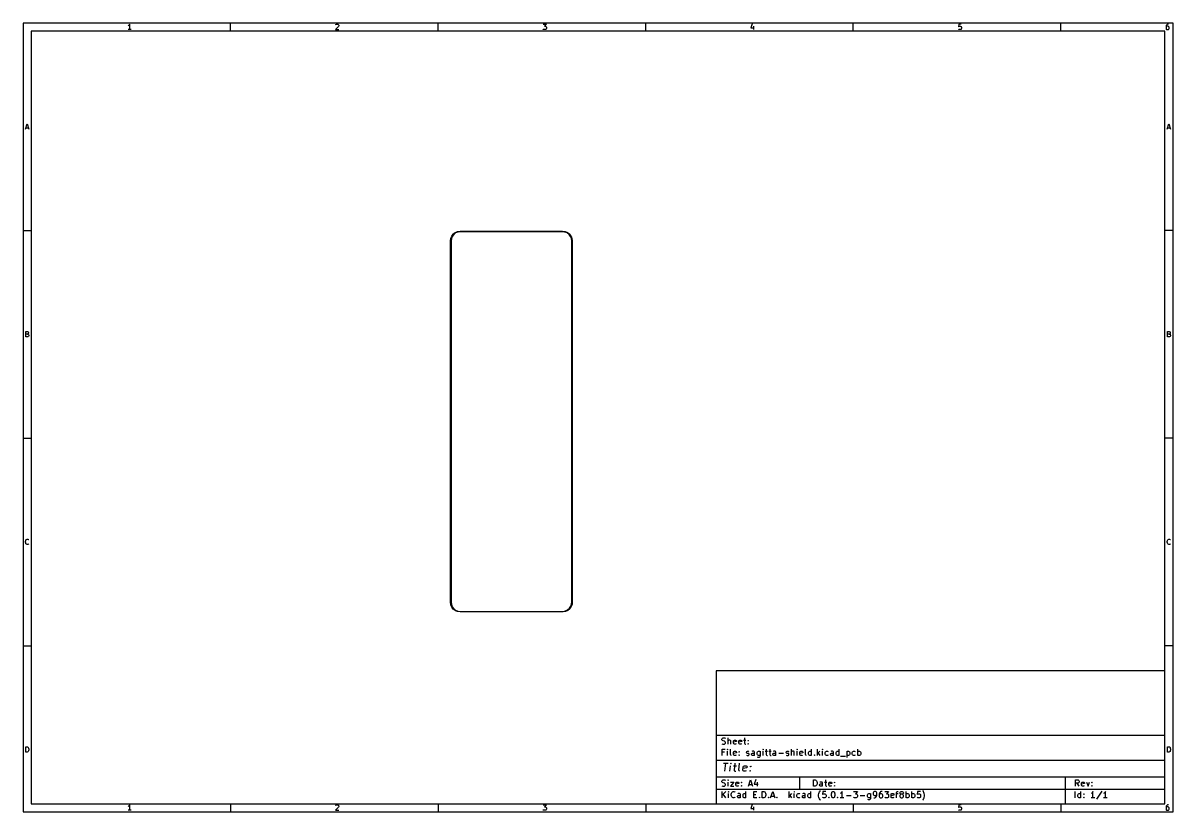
# Model space of a CAD drawing. Extents: x 10 to 287, y -200 to -10.
import ezdxf

# ---------------------------------------------------------------- set-up
doc = ezdxf.new("R2010")
doc.units = 0
doc.header["$MEASUREMENT"] = 0
doc.layers.add('BLACK', color=7, linetype='CONTINUOUS')

msp = doc.modelspace()

# ---------------------------------------------------------------- linework, layer by layer
at = {"layer": 'BLACK', "linetype": 'CONTINUOUS'}
for p, q in [((10, -10), (10, -200.007)), ((287.002, -10), (10, -10)), ((35.4464, -10.5976), (35.3226, -10.6595)), ((35.5702, -10.4738), (35.4464, -10.5976)), ((35.694, -10.2881), (35.5702, -10.4738)), ((35.694, -11.5881), (35.694, -10.2881)), ((60, -12), (60, -10)), ((86.0036, -10.8452), (85.2607, -11.5881)), ((85.3226, -10.4119), (85.3845, -10.35)), ((85.3845, -10.35), (85.5083, -10.2881)), ((85.5083, -10.2881), (85.8179, -10.2881)), ((85.8179, -10.2881), (85.9417, -10.35)), ((85.9417, -10.35), (86.0036, -10.4119)), ((86.0036, -10.4119), (86.0655, -10.5357)), ((86.0655, -10.6595), (86.0036, -10.8452)), ((86.0655, -10.5357), (86.0655, -10.6595)), ((110, -12), (110, -10)), ((135.261, -10.2881), (136.065, -10.2881)), ((136.065, -10.2881), (135.632, -10.7833)), ((135.632, -10.7833), (135.818, -10.7833)), ((135.818, -10.7833), (135.942, -10.8452)), ((135.942, -10.8452), (136.004, -10.9071)), ((136.004, -10.9071), (136.065, -11.031)), ((136.065, -11.031), (136.065, -11.3405)), ((160, -12), (160, -10)), ((185.632, -10.2262), (185.323, -11.1548)), ((185.942, -10.7214), (185.942, -11.5881)), ((210, -12), (210, -10)), ((235.385, -10.2881), (235.323, -10.9071)), ((235.323, -10.9071), (235.385, -10.8452)), ((236.004, -10.2881), (235.385, -10.2881)), ((235.385, -10.8452), (235.508, -10.7833)), ((235.508, -10.7833), (235.818, -10.7833)), ((235.818, -10.7833), (235.942, -10.8452)), ((235.942, -10.8452), (236.004, -10.9071)), ((236.004, -10.9071), (236.065, -11.031)), ((236.065, -11.031), (236.065, -11.3405)), ((260, -12), (260, -10)), ((285.385, -10.5976), (285.323, -10.8452)), ((285.323, -10.8452), (285.323, -11.3405)), ((285.385, -10.9071), (285.323, -11.031)), ((285.508, -10.4119), (285.385, -10.5976)), ((285.446, -10.8452), (285.385, -10.9071)), ((285.57, -10.7833), (285.446, -10.8452)), ((285.57, -10.35), (285.508, -10.4119)), ((285.694, -10.2881), (285.57, -10.35)), ((285.818, -10.7833), (285.57, -10.7833)), ((285.942, -10.2881), (285.694, -10.2881)), ((285.942, -10.8452), (285.818, -10.7833)), ((286.004, -10.9071), (285.942, -10.8452)), ((286.065, -11.031), (286.004, -10.9071)), ((286.065, -11.3405), (286.065, -11.031)), ((287.002, -200.007), (287.002, -10)), ((12, -12), (12, -198.007)), ((285.002, -12), (12, -12)), ((36.0655, -11.5881), (35.3226, -11.5881)), ((85.2607, -11.5881), (86.0655, -11.5881)), ((135.323, -11.5262), (135.261, -11.4643)), ((135.446, -11.5881), (135.323, -11.5262)), ((135.818, -11.5881), (135.446, -11.5881)), ((135.942, -11.5262), (135.818, -11.5881)), ((136.004, -11.4643), (135.942, -11.5262)), ((136.065, -11.3405), (136.004, -11.4643)), ((185.323, -11.1548), (186.127, -11.1548)), ((235.385, -11.5262), (235.323, -11.4643)), ((235.508, -11.5881), (235.385, -11.5262)), ((235.818, -11.5881), (235.508, -11.5881)), ((235.942, -11.5262), (235.818, -11.5881)), ((236.004, -11.4643), (235.942, -11.5262)), ((236.065, -11.3405), (236.004, -11.4643)), ((285.002, -198.007), (285.002, -12)), ((285.323, -11.3405), (285.385, -11.4643)), ((285.385, -11.4643), (285.446, -11.5262)), ((285.446, -11.5262), (285.57, -11.5881)), ((285.57, -11.5881), (285.818, -11.5881)), ((285.818, -11.5881), (285.942, -11.5262)), ((285.942, -11.5262), (286.004, -11.4643)), ((286.004, -11.4643), (286.065, -11.3405)), ((10.5667, -35.5881), (11, -34.2881)), ((10.6905, -35.2167), (11.3095, -35.2167)), ((11, -34.2881), (11.4333, -35.5881)), ((285.569, -35.5881), (286.002, -34.2881)), ((285.693, -35.2167), (286.312, -35.2167)), ((286.002, -34.2881), (286.436, -35.5881)), ((10, -60), (12, -60)), ((113.277, -61.2953), (113.64, -60.8219)), ((113.753, -60.921), (113.402, -61.3788)), ((113.64, -60.8219), (113.654, -60.8081)), ((113.654, -60.8081), (114.127, -60.4448)), ((114.211, -60.5698), (113.753, -60.921)), ((114.127, -60.4448), (114.144, -60.435)), ((114.144, -60.435), (114.696, -60.2066)), ((114.744, -60.349), (114.211, -60.5698)), ((114.696, -60.2066), (114.715, -60.2015)), ((114.715, -60.2015), (115.305, -60.1239)), ((115.321, -60.273), (114.744, -60.349)), ((115.305, -60.1239), (115.309, -60.123)), ((115.309, -60.123), (139.961, -60.123)), ((139.949, -60.273), (115.321, -60.273)), ((140.526, -60.349), (139.949, -60.273)), ((139.961, -60.123), (139.965, -60.1239)), ((139.965, -60.1239), (140.555, -60.2015)), ((141.059, -60.5698), (140.526, -60.349)), ((140.555, -60.2015), (140.555, -60.2015)), ((140.555, -60.2015), (140.574, -60.2066)), ((140.574, -60.2066), (141.126, -60.435)), ((141.517, -60.921), (141.059, -60.5698)), ((141.126, -60.435), (141.143, -60.4448)), ((141.143, -60.4448), (141.143, -60.4448)), ((141.143, -60.4448), (141.616, -60.8081)), ((141.868, -61.3788), (141.517, -60.921)), ((141.616, -60.8081), (141.63, -60.8219)), ((141.63, -60.8219), (141.993, -61.2953)), ((287.002, -60), (285.002, -60)), ((112.955, -62.4774), (112.956, -62.4726)), ((112.955, -149.486), (112.955, -62.4774)), ((112.956, -62.4726), (113.034, -61.8826)), ((113.034, -61.8826), (113.039, -61.8636)), ((113.039, -61.8636), (113.267, -61.3123)), ((113.039, -61.8636), (113.039, -61.8636)), ((113.181, -61.9119), (113.105, -62.4889)), ((113.105, -62.4889), (113.105, -149.474)), ((113.402, -61.3788), (113.181, -61.9119)), ((113.267, -61.3123), (113.277, -61.2953)), ((142.089, -61.9119), (141.868, -61.3788)), ((141.993, -61.2953), (142.003, -61.3123)), ((142.003, -61.3123), (142.231, -61.8636)), ((142.165, -62.4889), (142.089, -61.9119)), ((142.161, -149.349), (142.165, -62.4889)), ((142.231, -61.8636), (142.236, -61.8825)), ((142.236, -61.8825), (142.314, -62.4726)), ((142.315, -62.4774), (142.311, -149.359)), ((142.314, -62.4726), (142.315, -62.4774)), ((10.6595, -85.5881), (10.6595, -84.2881)), ((10.6595, -84.2881), (11.0929, -84.2881)), ((11.0929, -84.9071), (10.6595, -84.9071)), ((11.1548, -85.5881), (10.6595, -85.5881)), ((11.0929, -84.2881), (11.2167, -84.35)), ((11.2167, -84.8452), (11.0929, -84.9071)), ((11.0929, -84.9071), (11.2786, -84.969)), ((11.2786, -85.5262), (11.1548, -85.5881)), ((11.2167, -84.35), (11.2786, -84.4119)), ((11.2786, -84.7833), (11.2167, -84.8452)), ((11.2786, -84.4119), (11.3405, -84.5357)), ((11.3405, -84.6595), (11.2786, -84.7833)), ((11.2786, -84.969), (11.3405, -85.031)), ((11.3405, -85.4643), (11.2786, -85.5262)), ((11.3405, -84.5357), (11.3405, -84.6595)), ((11.3405, -85.031), (11.4024, -85.1548)), ((11.4024, -85.3405), (11.3405, -85.4643)), ((11.4024, -85.1548), (11.4024, -85.3405)), ((285.662, -85.5881), (285.662, -84.2881)), ((285.662, -84.2881), (286.095, -84.2881)), ((286.095, -84.9071), (285.662, -84.9071)), ((286.157, -85.5881), (285.662, -85.5881)), ((286.095, -84.2881), (286.219, -84.35)), ((286.219, -84.8452), (286.095, -84.9071)), ((286.095, -84.9071), (286.281, -84.969)), ((286.281, -85.5262), (286.157, -85.5881)), ((286.219, -84.35), (286.281, -84.4119)), ((286.281, -84.7833), (286.219, -84.8452)), ((286.281, -84.4119), (286.343, -84.5357)), ((286.343, -84.6595), (286.281, -84.7833)), ((286.281, -84.969), (286.343, -85.031)), ((286.343, -85.4643), (286.281, -85.5262)), ((286.343, -84.5357), (286.343, -84.6595)), ((286.343, -85.031), (286.405, -85.1548)), ((286.405, -85.3405), (286.343, -85.4643)), ((286.405, -85.1548), (286.405, -85.3405)), ((10, -110), (12, -110)), ((287.002, -110), (285.002, -110)), ((10.5976, -134.845), (10.6595, -134.598)), ((10.5976, -135.031), (10.5976, -134.845)), ((10.6595, -135.279), (10.5976, -135.031)), ((10.6595, -134.598), (10.7214, -134.474)), ((10.7214, -135.402), (10.6595, -135.279)), ((10.7214, -134.474), (10.8452, -134.35)), ((10.8452, -135.526), (10.7214, -135.402)), ((10.8452, -134.35), (11.031, -134.288)), ((11.031, -135.588), (10.8452, -135.526)), ((11.031, -134.288), (11.1548, -134.288)), ((11.1548, -135.588), (11.031, -135.588)), ((11.1548, -134.288), (11.3405, -134.35)), ((11.3405, -135.526), (11.1548, -135.588)), ((11.3405, -134.35), (11.4024, -134.412)), ((11.4024, -135.464), (11.3405, -135.526)), ((285.6, -134.845), (285.662, -134.598)), ((285.6, -135.031), (285.6, -134.845)), ((285.662, -135.279), (285.6, -135.031)), ((285.662, -134.598), (285.724, -134.474)), ((285.724, -135.402), (285.662, -135.279)), ((285.724, -134.474), (285.847, -134.35)), ((285.847, -135.526), (285.724, -135.402)), ((285.847, -134.35), (286.033, -134.288)), ((286.033, -135.588), (285.847, -135.526)), ((286.033, -134.288), (286.157, -134.288)), ((286.157, -135.588), (286.033, -135.588)), ((286.157, -134.288), (286.343, -134.35)), ((286.343, -135.526), (286.157, -135.588)), ((286.343, -134.35), (286.405, -134.412)), ((286.405, -135.464), (286.343, -135.526)), ((112.956, -149.49), (112.955, -149.486)), ((113.034, -150.08), (112.956, -149.49)), ((113.105, -149.474), (113.181, -150.051)), ((142.117, -149.932), (142.161, -149.349)), ((142.311, -149.362), (142.266, -149.953)), ((142.311, -149.359), (142.311, -149.362)), ((113.039, -150.099), (113.034, -150.08)), ((113.034, -150.08), (113.034, -150.08)), ((113.267, -150.651), (113.039, -150.099)), ((113.181, -150.051), (113.402, -150.584)), ((113.277, -150.668), (113.267, -150.651)), ((113.64, -151.141), (113.277, -150.668)), ((113.402, -150.584), (113.753, -151.042)), ((113.654, -151.155), (113.64, -151.141)), ((114.127, -151.518), (113.654, -151.155)), ((113.753, -151.042), (114.211, -151.393)), ((114.144, -151.528), (114.127, -151.518)), ((114.696, -151.756), (114.144, -151.528)), ((114.211, -151.393), (114.744, -151.614)), ((114.715, -151.761), (114.696, -151.756)), ((115.305, -151.839), (114.715, -151.761)), ((114.744, -151.614), (115.321, -151.69)), ((115.309, -151.84), (115.305, -151.839)), ((139.961, -151.84), (115.309, -151.84)), ((115.321, -151.69), (139.953, -151.69)), ((139.953, -151.69), (140.073, -151.687)), ((139.962, -151.84), (139.961, -151.84)), ((140.083, -151.836), (139.962, -151.84)), ((140.073, -151.687), (140.644, -151.579)), ((140.089, -151.836), (140.083, -151.836)), ((140.095, -151.835), (140.089, -151.836)), ((140.681, -151.725), (140.095, -151.835)), ((140.644, -151.579), (141.164, -151.329)), ((140.695, -151.72), (140.681, -151.725)), ((140.7, -151.718), (140.695, -151.72)), ((141.238, -151.46), (140.7, -151.718)), ((141.164, -151.329), (141.601, -150.953)), ((141.254, -151.449), (141.238, -151.46)), ((141.707, -151.06), (141.254, -151.449)), ((141.601, -150.953), (141.927, -150.476)), ((141.72, -151.046), (141.707, -151.06)), ((142.056, -150.553), (141.72, -151.046)), ((141.927, -150.476), (142.117, -149.932)), ((142.065, -150.535), (142.056, -150.553)), ((142.262, -149.972), (142.065, -150.535)), ((142.065, -150.535), (142.065, -150.535)), ((142.265, -149.961), (142.262, -149.972)), ((142.266, -149.953), (142.265, -149.961)), ((10, -160), (12, -160)), ((287.002, -160), (285.002, -160)), ((177.002, -166.007), (177.002, -198.007)), ((285.002, -166.007), (177.002, -166.007)), ((285.002, -198.007), (285.002, -166.007)), ((177.002, -181.507), (285.002, -181.507)), ((178.363, -182.471), (178.434, -182.329)), ((178.363, -182.614), (178.363, -182.471)), ((178.434, -182.757), (178.363, -182.614)), ((178.434, -182.329), (178.506, -182.257)), ((178.506, -182.829), (178.434, -182.757)), ((178.506, -182.257), (178.649, -182.186)), ((178.649, -182.186), (179.006, -182.186)), ((179.006, -182.186), (179.22, -182.257)), ((179.863, -183.686), (179.863, -182.186)), ((179.934, -182.757), (179.863, -182.829)), ((180.077, -182.686), (179.934, -182.757)), ((180.291, -182.686), (180.077, -182.686)), ((180.434, -182.757), (180.291, -182.686)), ((180.506, -182.9), (180.434, -182.757)), ((181.149, -182.9), (181.22, -182.757)), ((181.22, -182.757), (181.363, -182.686)), ((181.363, -182.686), (181.649, -182.686)), ((181.649, -182.686), (181.791, -182.757)), ((181.791, -182.757), (181.863, -182.9)), ((182.434, -182.9), (182.506, -182.757)), ((182.506, -182.757), (182.649, -182.686)), ((182.649, -182.686), (182.934, -182.686)), ((182.934, -182.686), (183.077, -182.757)), ((183.077, -182.757), (183.149, -182.9)), ((183.577, -182.686), (184.149, -182.686)), ((183.791, -182.186), (183.791, -183.471)), ((184.577, -182.829), (184.649, -182.757)), ((184.649, -182.757), (184.72, -182.829)), ((184.649, -182.757), (184.649, -182.9)), ((10.6595, -185.588), (10.6595, -184.288)), ((10.6595, -184.288), (10.969, -184.288)), ((10.969, -185.588), (10.6595, -185.588)), ((10.969, -184.288), (11.1548, -184.35)), ((11.1548, -185.526), (10.969, -185.588)), ((11.1548, -184.35), (11.2786, -184.474)), ((11.2786, -185.402), (11.1548, -185.526)), ((11.2786, -184.474), (11.3405, -184.598)), ((11.3405, -185.279), (11.2786, -185.402)), ((11.3405, -184.598), (11.4024, -184.845)), ((11.4024, -185.031), (11.3405, -185.279)), ((11.4024, -184.845), (11.4024, -185.031)), ((178.363, -183.614), (178.577, -183.686)), ((178.434, -186.386), (178.434, -184.886)), ((178.434, -184.886), (179.149, -184.886)), ((178.649, -182.9), (178.506, -182.829)), ((178.577, -183.686), (178.934, -183.686)), ((178.934, -182.971), (178.649, -182.9)), ((179.077, -183.043), (178.934, -182.971)), ((178.934, -183.686), (179.077, -183.614)), ((179.149, -183.114), (179.077, -183.043)), ((179.077, -183.614), (179.149, -183.543)), ((179.22, -183.257), (179.149, -183.114)), ((179.149, -183.543), (179.22, -183.4)), ((179.22, -183.4), (179.22, -183.257)), ((179.72, -184.886), (179.649, -184.957)), ((179.649, -184.957), (179.72, -185.029)), ((179.791, -184.957), (179.72, -184.886)), ((179.72, -184.886), (179.72, -185.029)), ((179.72, -185.029), (179.791, -184.957)), ((179.72, -186.386), (179.72, -185.386)), ((180.434, -186.171), (180.434, -184.886)), ((180.506, -183.686), (180.506, -182.9)), ((181.149, -183.471), (181.149, -182.9)), ((181.863, -183.043), (181.149, -183.186)), ((181.22, -183.614), (181.149, -183.471)), ((181.149, -185.6), (181.22, -185.457)), ((181.363, -183.686), (181.22, -183.614)), ((181.22, -185.457), (181.363, -185.386)), ((181.649, -183.686), (181.363, -183.686)), ((181.363, -185.386), (181.649, -185.386)), ((181.791, -183.614), (181.649, -183.686)), ((181.649, -185.386), (181.791, -185.457)), ((181.791, -185.457), (181.863, -185.6)), ((181.863, -182.9), (181.863, -183.043)), ((182.434, -183.471), (182.434, -182.9)), ((183.149, -183.043), (182.434, -183.186)), ((182.506, -183.614), (182.434, -183.471)), ((182.434, -185.529), (182.506, -185.457)), ((182.506, -185.6), (182.434, -185.529)), ((182.649, -183.686), (182.506, -183.614)), ((182.506, -185.457), (182.577, -185.529)), ((182.506, -185.457), (182.506, -185.6)), ((182.577, -185.529), (182.506, -185.6)), ((182.934, -183.686), (182.649, -183.686)), ((183.077, -183.614), (182.934, -183.686)), ((183.149, -182.9), (183.149, -183.043)), ((183.791, -183.471), (183.863, -183.614)), ((183.863, -183.614), (184.006, -183.686)), ((184.006, -183.686), (184.149, -183.686)), ((184.291, -185.6), (184.363, -185.457)), ((184.363, -185.457), (184.506, -185.386)), ((184.506, -185.386), (184.72, -185.386)), ((184.649, -182.9), (184.577, -182.829)), ((184.577, -183.614), (184.649, -183.543)), ((184.649, -183.686), (184.577, -183.614)), ((184.72, -182.829), (184.649, -182.9)), ((184.649, -183.543), (184.72, -183.614)), ((184.649, -183.543), (184.649, -183.686)), ((184.72, -183.614), (184.649, -183.686)), ((184.72, -185.386), (184.863, -185.457)), ((185.72, -185.386), (185.577, -185.457)), ((186.006, -185.386), (185.72, -185.386)), ((186.149, -185.457), (186.006, -185.386)), ((186.22, -185.6), (186.149, -185.457)), ((186.863, -185.671), (186.934, -185.529)), ((186.934, -185.529), (187.006, -185.457)), ((187.006, -185.457), (187.149, -185.386)), ((187.149, -185.386), (187.434, -185.386)), ((187.434, -185.386), (187.577, -185.457)), ((187.577, -185.386), (187.577, -186.6)), ((188.291, -184.886), (188.22, -184.957)), ((188.22, -184.957), (188.291, -185.029)), ((188.363, -184.957), (188.291, -184.886)), ((188.291, -184.886), (188.291, -185.029)), ((188.291, -185.029), (188.363, -184.957)), ((188.291, -186.386), (188.291, -185.386)), ((188.791, -185.386), (189.363, -185.386)), ((189.006, -184.886), (189.006, -186.171)), ((189.649, -185.386), (190.22, -185.386)), ((189.863, -184.886), (189.863, -186.171)), ((190.863, -185.386), (190.72, -185.457)), ((191.149, -185.386), (190.863, -185.386)), ((191.291, -185.457), (191.149, -185.386)), ((191.363, -185.6), (191.291, -185.457)), ((193.863, -185.6), (193.934, -185.457)), ((193.934, -185.457), (194.077, -185.386)), ((194.077, -185.386), (194.291, -185.386)), ((194.291, -185.386), (194.434, -185.457)), ((195.149, -186.386), (195.149, -184.886)), ((195.22, -185.457), (195.149, -185.529)), ((195.363, -185.386), (195.22, -185.457)), ((195.577, -185.386), (195.363, -185.386)), ((195.72, -185.457), (195.577, -185.386)), ((195.791, -185.6), (195.72, -185.457)), ((196.506, -184.886), (196.434, -184.957)), ((196.434, -184.957), (196.506, -185.029)), ((196.577, -184.957), (196.506, -184.886)), ((196.506, -184.886), (196.506, -185.029)), ((196.506, -185.029), (196.577, -184.957)), ((196.506, -186.386), (196.506, -185.386)), ((197.149, -185.6), (197.22, -185.457)), ((197.22, -185.457), (197.363, -185.386)), ((197.363, -185.386), (197.649, -185.386)), ((197.649, -185.386), (197.791, -185.457)), ((197.791, -185.457), (197.863, -185.6)), ((198.506, -186.171), (198.506, -184.886)), ((199.22, -185.671), (199.291, -185.529)), ((199.291, -185.529), (199.363, -185.457)), ((199.363, -185.457), (199.506, -185.386)), ((199.506, -185.386), (199.791, -185.386)), ((199.791, -185.386), (199.934, -185.457)), ((199.934, -186.386), (199.934, -184.886)), ((201.363, -186.386), (201.363, -184.886)), ((201.934, -185.386), (201.363, -185.957)), ((202.577, -184.886), (202.506, -184.957)), ((202.506, -184.957), (202.577, -185.029)), ((202.649, -184.957), (202.577, -184.886)), ((202.577, -184.886), (202.577, -185.029)), ((202.577, -185.029), (202.649, -184.957)), ((202.577, -186.386), (202.577, -185.386)), ((203.22, -185.671), (203.291, -185.529)), ((203.291, -185.529), (203.363, -185.457)), ((203.363, -185.457), (203.506, -185.386)), ((203.506, -185.386), (203.791, -185.386)), ((203.791, -185.386), (203.934, -185.457)), ((204.72, -185.386), (204.577, -185.457)), ((205.006, -185.386), (204.72, -185.386)), ((205.149, -185.457), (205.006, -185.386)), ((205.22, -185.6), (205.149, -185.457)), ((205.863, -185.671), (205.934, -185.529)), ((205.934, -185.529), (206.006, -185.457)), ((206.006, -185.457), (206.149, -185.386)), ((206.149, -185.386), (206.434, -185.386)), ((206.434, -185.386), (206.577, -185.457)), ((206.577, -186.386), (206.577, -184.886)), ((208.434, -185.386), (208.434, -186.886)), ((208.434, -185.457), (208.577, -185.386)), ((208.577, -185.386), (208.863, -185.386)), ((208.863, -185.386), (209.006, -185.457)), ((209.006, -185.457), (209.077, -185.529)), ((209.077, -185.529), (209.149, -185.671)), ((209.72, -185.671), (209.791, -185.529)), ((209.791, -185.529), (209.863, -185.457)), ((209.863, -185.457), (210.006, -185.386)), ((210.006, -185.386), (210.291, -185.386)), ((210.291, -185.386), (210.434, -185.457)), ((211.077, -186.386), (211.077, -184.886)), ((211.077, -185.457), (211.22, -185.386)), ((211.22, -185.386), (211.506, -185.386)), ((211.506, -185.386), (211.649, -185.457)), ((211.649, -185.457), (211.72, -185.529)), ((211.72, -185.529), (211.791, -185.671)), ((285.662, -185.588), (285.662, -184.288)), ((285.662, -184.288), (285.971, -184.288)), ((285.971, -185.588), (285.662, -185.588)), ((285.971, -184.288), (286.157, -184.35)), ((286.157, -185.526), (285.971, -185.588)), ((286.157, -184.35), (286.281, -184.474)), ((286.281, -185.402), (286.157, -185.526)), ((286.281, -184.474), (286.343, -184.598)), ((286.343, -185.279), (286.281, -185.402)), ((286.343, -184.598), (286.405, -184.845)), ((286.405, -185.031), (286.343, -185.279)), ((286.405, -184.845), (286.405, -185.031)), ((177.002, -187.507), (285.002, -187.507)), ((178.934, -185.6), (178.434, -185.6)), ((178.715, -188.212), (179.857, -188.212)), ((179.036, -190.212), (179.286, -188.212)), ((180.524, -188.212), (180.417, -188.307)), ((180.417, -188.307), (180.5, -188.402)), ((180.506, -186.314), (180.434, -186.171)), ((180.524, -188.212), (180.5, -188.402)), ((180.5, -188.402), (180.607, -188.307)), ((180.649, -186.386), (180.506, -186.314)), ((180.607, -188.307), (180.524, -188.212)), ((181.149, -186.171), (181.149, -185.6)), ((181.863, -185.743), (181.149, -185.886)), ((181.22, -186.314), (181.149, -186.171)), ((181.363, -186.386), (181.22, -186.314)), ((181.476, -188.212), (181.262, -189.926)), ((181.649, -186.386), (181.363, -186.386)), ((181.791, -186.314), (181.649, -186.386)), ((181.863, -185.6), (181.863, -185.743)), ((182.405, -189.926), (182.619, -188.212)), ((182.434, -186.314), (182.506, -186.243)), ((182.506, -186.386), (182.434, -186.314)), ((182.506, -186.243), (182.577, -186.314)), ((182.506, -186.243), (182.506, -186.386)), ((182.577, -186.314), (182.506, -186.386)), ((184.291, -185.671), (184.291, -185.6)), ((184.363, -185.814), (184.291, -185.671)), ((184.291, -186.314), (184.434, -186.386)), ((184.506, -185.886), (184.363, -185.814)), ((184.434, -186.386), (184.72, -186.386)), ((184.72, -185.886), (184.506, -185.886)), ((184.863, -185.957), (184.72, -185.886)), ((184.72, -186.386), (184.863, -186.314)), ((184.934, -186.1), (184.863, -185.957)), ((184.863, -186.314), (184.934, -186.171)), ((184.934, -186.171), (184.934, -186.1)), ((185.506, -186.029), (185.577, -185.886)), ((185.506, -186.171), (185.506, -186.029)), ((185.577, -186.314), (185.506, -186.171)), ((185.577, -185.886), (185.72, -185.814)), ((185.72, -186.386), (185.577, -186.314)), ((185.72, -185.814), (186.077, -185.814)), ((186.077, -186.386), (185.72, -186.386)), ((186.077, -185.814), (186.22, -185.743)), ((186.22, -186.314), (186.077, -186.386)), ((186.22, -186.386), (186.22, -185.6)), ((186.863, -186.1), (186.863, -185.671)), ((186.934, -186.243), (186.863, -186.1)), ((187.006, -186.314), (186.934, -186.243)), ((187.077, -186.886), (186.934, -186.814)), ((187.149, -186.386), (187.006, -186.314)), ((187.291, -186.886), (187.077, -186.886)), ((187.434, -186.386), (187.149, -186.386)), ((187.434, -186.814), (187.291, -186.886)), ((187.577, -186.314), (187.434, -186.386)), ((187.506, -186.743), (187.434, -186.814)), ((187.577, -186.6), (187.506, -186.743)), ((189.006, -186.171), (189.077, -186.314)), ((189.077, -186.314), (189.22, -186.386)), ((189.22, -186.386), (189.363, -186.386)), ((189.863, -186.171), (189.934, -186.314)), ((189.934, -186.314), (190.077, -186.386)), ((190.077, -186.386), (190.22, -186.386)), ((190.649, -186.029), (190.72, -185.886)), ((190.649, -186.171), (190.649, -186.029)), ((190.72, -186.314), (190.649, -186.171)), ((190.72, -185.886), (190.863, -185.814)), ((190.863, -186.386), (190.72, -186.314)), ((190.863, -185.814), (191.22, -185.814)), ((191.22, -186.386), (190.863, -186.386)), ((191.22, -185.814), (191.363, -185.743)), ((191.363, -186.314), (191.22, -186.386)), ((191.363, -186.386), (191.363, -185.6)), ((192.077, -185.814), (193.22, -185.814)), ((193.863, -185.671), (193.863, -185.6)), ((193.934, -185.814), (193.863, -185.671)), ((193.863, -186.314), (194.006, -186.386)), ((194.077, -185.886), (193.934, -185.814)), ((194.006, -186.386), (194.291, -186.386)), ((194.291, -185.886), (194.077, -185.886)), ((194.434, -185.957), (194.291, -185.886)), ((194.291, -186.386), (194.434, -186.314)), ((194.506, -186.1), (194.434, -185.957)), ((194.434, -186.314), (194.506, -186.171)), ((194.506, -186.171), (194.506, -186.1)), ((195.791, -186.386), (195.791, -185.6)), ((197.149, -186.171), (197.149, -185.6)), ((197.863, -185.743), (197.149, -185.886)), ((197.22, -186.314), (197.149, -186.171)), ((197.363, -186.386), (197.22, -186.314)), ((197.649, -186.386), (197.363, -186.386)), ((197.791, -186.314), (197.649, -186.386)), ((197.863, -185.6), (197.863, -185.743)), ((198.577, -186.314), (198.506, -186.171)), ((198.72, -186.386), (198.577, -186.314)), ((199.22, -186.1), (199.22, -185.671)), ((199.291, -186.243), (199.22, -186.1)), ((199.363, -186.314), (199.291, -186.243)), ((199.506, -186.386), (199.363, -186.314)), ((199.791, -186.386), (199.506, -186.386)), ((199.934, -186.314), (199.791, -186.386)), ((200.577, -186.314), (200.649, -186.243)), ((200.649, -186.386), (200.577, -186.314)), ((200.649, -186.243), (200.72, -186.314)), ((200.649, -186.243), (200.649, -186.386)), ((200.72, -186.314), (200.649, -186.386)), ((201.506, -185.814), (201.934, -186.386)), ((203.22, -186.1), (203.22, -185.671)), ((203.291, -186.243), (203.22, -186.1)), ((203.363, -186.314), (203.291, -186.243)), ((203.506, -186.386), (203.363, -186.314)), ((203.791, -186.386), (203.506, -186.386)), ((203.934, -186.314), (203.791, -186.386)), ((204.506, -186.029), (204.577, -185.886)), ((204.506, -186.171), (204.506, -186.029)), ((204.577, -186.314), (204.506, -186.171)), ((204.577, -185.886), (204.72, -185.814)), ((204.72, -186.386), (204.577, -186.314)), ((204.72, -185.814), (205.077, -185.814)), ((205.077, -186.386), (204.72, -186.386)), ((205.077, -185.814), (205.22, -185.743)), ((205.22, -186.314), (205.077, -186.386)), ((205.22, -186.386), (205.22, -185.6)), ((205.863, -186.1), (205.863, -185.671)), ((205.934, -186.243), (205.863, -186.1)), ((206.006, -186.314), (205.934, -186.243)), ((206.149, -186.386), (206.006, -186.314)), ((206.434, -186.386), (206.149, -186.386)), ((206.577, -186.314), (206.434, -186.386)), ((206.934, -186.529), (208.077, -186.529)), ((208.577, -186.386), (208.434, -186.314)), ((208.863, -186.386), (208.577, -186.386)), ((209.006, -186.314), (208.863, -186.386)), ((209.077, -186.243), (209.006, -186.314)), ((209.149, -186.1), (209.077, -186.243)), ((209.149, -185.671), (209.149, -186.1)), ((209.72, -186.1), (209.72, -185.671)), ((209.791, -186.243), (209.72, -186.1)), ((209.863, -186.314), (209.791, -186.243)), ((210.006, -186.386), (209.863, -186.314)), ((210.291, -186.386), (210.006, -186.386)), ((210.434, -186.314), (210.291, -186.386)), ((211.22, -186.386), (211.077, -186.314)), ((211.506, -186.386), (211.22, -186.386)), ((211.649, -186.314), (211.506, -186.386)), ((211.72, -186.243), (211.649, -186.314)), ((211.791, -186.1), (211.72, -186.243)), ((211.791, -185.671), (211.791, -186.1)), ((180.274, -190.212), (180.441, -188.879)), ((181.107, -188.879), (181.869, -188.879)), ((181.262, -189.926), (181.334, -190.117)), ((181.334, -190.117), (181.512, -190.212)), ((181.512, -190.212), (181.703, -190.212)), ((182.476, -190.117), (182.405, -189.926)), ((182.655, -190.212), (182.476, -190.117)), ((183.357, -189.926), (183.453, -189.164)), ((183.429, -190.117), (183.357, -189.926)), ((184.381, -189.355), (183.405, -189.545)), ((183.607, -190.212), (183.429, -190.117)), ((183.453, -189.164), (183.572, -188.974)), ((183.572, -188.974), (183.774, -188.879)), ((183.988, -190.212), (183.607, -190.212)), ((183.774, -188.879), (184.155, -188.879)), ((184.191, -190.117), (183.988, -190.212)), ((184.155, -188.879), (184.334, -188.974)), ((184.334, -188.974), (184.405, -189.164)), ((184.405, -189.164), (184.381, -189.355)), ((185.048, -190.117), (185.155, -190.021)), ((185.131, -190.212), (185.048, -190.117)), ((185.155, -190.021), (185.131, -190.212)), ((185.238, -190.117), (185.131, -190.212)), ((185.155, -190.021), (185.238, -190.117)), ((185.179, -189.069), (185.286, -188.974)), ((185.262, -189.164), (185.179, -189.069)), ((185.286, -188.974), (185.262, -189.164)), ((185.369, -189.069), (185.262, -189.164)), ((185.286, -188.974), (185.369, -189.069)), ((177.002, -191.507), (285.002, -191.507)), ((178.363, -192.571), (178.434, -192.429)), ((178.363, -192.714), (178.363, -192.571)), ((178.434, -192.857), (178.363, -192.714)), ((178.363, -193.714), (178.577, -193.786)), ((178.434, -192.429), (178.506, -192.357)), ((178.506, -192.929), (178.434, -192.857)), ((178.506, -192.357), (178.649, -192.286)), ((178.649, -193), (178.506, -192.929)), ((178.577, -193.786), (178.934, -193.786)), ((178.649, -192.286), (179.006, -192.286)), ((178.934, -193.071), (178.649, -193)), ((179.077, -193.143), (178.934, -193.071)), ((178.934, -193.786), (179.077, -193.714)), ((179.006, -192.286), (179.22, -192.357)), ((179.149, -193.214), (179.077, -193.143)), ((179.077, -193.714), (179.149, -193.643)), ((179.22, -193.357), (179.149, -193.214)), ((179.149, -193.643), (179.22, -193.5)), ((179.22, -193.5), (179.22, -193.357)), ((179.863, -192.286), (179.791, -192.357)), ((179.791, -192.357), (179.863, -192.429)), ((179.934, -192.357), (179.863, -192.286)), ((179.863, -192.286), (179.863, -192.429)), ((179.863, -192.429), (179.934, -192.357)), ((179.863, -193.786), (179.863, -192.786)), ((180.434, -192.786), (181.22, -192.786)), ((181.22, -192.786), (180.434, -193.786)), ((180.434, -193.786), (181.22, -193.786)), ((181.72, -193), (181.791, -192.857)), ((181.72, -193.571), (181.72, -193)), ((182.434, -193.143), (181.72, -193.286)), ((181.791, -193.714), (181.72, -193.571)), ((181.791, -192.857), (181.934, -192.786)), ((181.934, -193.786), (181.791, -193.714)), ((181.934, -192.786), (182.22, -192.786)), ((182.22, -193.786), (181.934, -193.786)), ((182.22, -192.786), (182.363, -192.857)), ((182.363, -193.714), (182.22, -193.786)), ((182.363, -192.857), (182.434, -193)), ((182.434, -193), (182.434, -193.143)), ((183.006, -192.929), (183.077, -192.857)), ((183.077, -193), (183.006, -192.929)), ((183.006, -193.714), (183.077, -193.643)), ((183.077, -193.786), (183.006, -193.714)), ((183.077, -192.857), (183.149, -192.929)), ((183.077, -192.857), (183.077, -193)), ((183.149, -192.929), (183.077, -193)), ((183.077, -193.643), (183.149, -193.714)), ((183.077, -193.643), (183.077, -193.786)), ((183.149, -193.714), (183.077, -193.786)), ((184.72, -193.786), (185.22, -192.286)), ((184.863, -193.357), (185.577, -193.357)), ((185.22, -192.286), (185.72, -193.786)), ((186.506, -192.214), (186.149, -193.286)), ((186.149, -193.286), (187.077, -193.286)), ((186.863, -192.786), (186.863, -193.786)), ((197.002, -191.507), (197.002, -194.507)), ((200.434, -193.786), (200.434, -192.286)), ((200.434, -192.286), (200.791, -192.286)), ((200.791, -193.786), (200.434, -193.786)), ((200.791, -192.286), (201.006, -192.357)), ((201.006, -193.714), (200.791, -193.786)), ((201.006, -192.357), (201.149, -192.5)), ((201.149, -193.571), (201.006, -193.714)), ((201.149, -192.5), (201.22, -192.643)), ((201.22, -193.429), (201.149, -193.571)), ((201.22, -192.643), (201.291, -192.929)), ((201.291, -193.143), (201.22, -193.429)), ((201.291, -192.929), (201.291, -193.143)), ((201.863, -193.429), (201.934, -193.286)), ((201.863, -193.571), (201.863, -193.429)), ((201.934, -193.714), (201.863, -193.571)), ((202.077, -192.786), (201.934, -192.857)), ((201.934, -193.286), (202.077, -193.214)), ((202.077, -193.786), (201.934, -193.714)), ((202.363, -192.786), (202.077, -192.786)), ((202.077, -193.214), (202.434, -193.214)), ((202.434, -193.786), (202.077, -193.786)), ((202.506, -192.857), (202.363, -192.786)), ((202.434, -193.214), (202.577, -193.143)), ((202.577, -193.714), (202.434, -193.786)), ((202.577, -193), (202.506, -192.857)), ((202.577, -193.786), (202.577, -193)), ((203.077, -192.786), (203.649, -192.786)), ((203.291, -192.286), (203.291, -193.571)), ((203.291, -193.571), (203.363, -193.714)), ((203.363, -193.714), (203.506, -193.786)), ((203.506, -193.786), (203.649, -193.786)), ((204.077, -193), (204.149, -192.857)), ((204.077, -193.571), (204.077, -193)), ((204.791, -193.143), (204.077, -193.286)), ((204.149, -193.714), (204.077, -193.571)), ((204.149, -192.857), (204.291, -192.786)), ((204.291, -193.786), (204.149, -193.714)), ((204.291, -192.786), (204.577, -192.786)), ((204.577, -193.786), (204.291, -193.786)), ((204.577, -192.786), (204.72, -192.857)), ((204.72, -193.714), (204.577, -193.786)), ((204.72, -192.857), (204.791, -193)), ((204.791, -193), (204.791, -193.143)), ((205.363, -192.929), (205.434, -192.857)), ((205.434, -193), (205.363, -192.929)), ((205.363, -193.714), (205.434, -193.643)), ((205.434, -193.786), (205.363, -193.714)), ((205.434, -192.857), (205.506, -192.929)), ((205.434, -192.857), (205.434, -193)), ((205.506, -192.929), (205.434, -193)), ((205.434, -193.643), (205.506, -193.714)), ((205.434, -193.643), (205.434, -193.786)), ((205.506, -193.714), (205.434, -193.786)), ((261.002, -191.507), (261.002, -198.007)), ((263.554, -193.786), (263.554, -192.286)), ((263.554, -192.286), (264.126, -192.286)), ((264.126, -193.071), (263.554, -193.071)), ((264.411, -193.786), (263.911, -193.071)), ((264.126, -192.286), (264.269, -192.357)), ((264.269, -193), (264.126, -193.071)), ((264.269, -192.357), (264.34, -192.429)), ((264.34, -192.929), (264.269, -193)), ((264.34, -192.429), (264.411, -192.571)), ((264.411, -192.786), (264.34, -192.929)), ((264.411, -192.571), (264.411, -192.786)), ((264.983, -193), (265.054, -192.857)), ((264.983, -193.571), (264.983, -193)), ((265.697, -193.143), (264.983, -193.286)), ((265.054, -193.714), (264.983, -193.571)), ((265.054, -192.857), (265.197, -192.786)), ((265.197, -193.786), (265.054, -193.714)), ((265.197, -192.786), (265.483, -192.786)), ((265.483, -193.786), (265.197, -193.786)), ((265.483, -192.786), (265.626, -192.857)), ((265.626, -193.714), (265.483, -193.786)), ((265.626, -192.857), (265.697, -193)), ((265.697, -193), (265.697, -193.143)), ((266.197, -192.786), (266.554, -193.786)), ((266.554, -193.786), (266.911, -192.786)), ((267.411, -192.929), (267.483, -192.857)), ((267.483, -193), (267.411, -192.929)), ((267.411, -193.714), (267.483, -193.643)), ((267.483, -193.786), (267.411, -193.714)), ((267.483, -192.857), (267.554, -192.929)), ((267.483, -192.857), (267.483, -193)), ((267.554, -192.929), (267.483, -193)), ((267.483, -193.643), (267.554, -193.714)), ((267.483, -193.643), (267.483, -193.786)), ((267.554, -193.714), (267.483, -193.786)), ((177.002, -194.507), (285.002, -194.507)), ((178.434, -196.586), (178.434, -195.086)), ((179.291, -195.086), (178.434, -195.943)), ((179.291, -196.586), (178.649, -195.729)), ((179.934, -195.086), (179.863, -195.157)), ((179.863, -195.157), (179.934, -195.229)), ((180.006, -195.157), (179.934, -195.086)), ((179.934, -195.086), (179.934, -195.229)), ((179.934, -195.229), (180.006, -195.157)), ((179.934, -196.586), (179.934, -195.586)), ((180.577, -195.729), (180.649, -195.443)), ((180.577, -195.943), (180.577, -195.729)), ((180.649, -196.229), (180.577, -195.943)), ((180.649, -195.443), (180.72, -195.3)), ((180.72, -196.371), (180.649, -196.229)), ((180.72, -195.3), (180.863, -195.157)), ((180.863, -196.514), (180.72, -196.371)), ((180.863, -195.157), (181.077, -195.086)), ((181.077, -196.586), (180.863, -196.514)), ((181.077, -195.086), (181.22, -195.086)), ((181.22, -196.586), (181.077, -196.586)), ((181.22, -195.086), (181.434, -195.157)), ((181.434, -196.514), (181.22, -196.586)), ((181.434, -195.157), (181.506, -195.229)), ((181.506, -196.443), (181.434, -196.514)), ((182.077, -196.229), (182.149, -196.086)), ((182.077, -196.371), (182.077, -196.229)), ((182.149, -196.514), (182.077, -196.371)), ((182.291, -195.586), (182.149, -195.657)), ((182.149, -196.086), (182.291, -196.014)), ((182.291, -196.586), (182.149, -196.514)), ((182.577, -195.586), (182.291, -195.586)), ((182.291, -196.014), (182.649, -196.014)), ((182.649, -196.586), (182.291, -196.586)), ((182.72, -195.657), (182.577, -195.586)), ((182.649, -196.014), (182.791, -195.943)), ((182.791, -196.514), (182.649, -196.586)), ((182.791, -195.8), (182.72, -195.657)), ((182.791, -196.586), (182.791, -195.8)), ((183.434, -195.871), (183.506, -195.729)), ((183.434, -196.3), (183.434, -195.871)), ((183.506, -196.443), (183.434, -196.3)), ((183.506, -195.729), (183.577, -195.657)), ((183.577, -196.514), (183.506, -196.443)), ((183.577, -195.657), (183.72, -195.586)), ((183.72, -196.586), (183.577, -196.514)), ((183.72, -195.586), (184.006, -195.586)), ((184.006, -196.586), (183.72, -196.586)), ((184.006, -195.586), (184.149, -195.657)), ((184.149, -196.514), (184.006, -196.586)), ((184.149, -196.586), (184.149, -195.086)), ((186.006, -196.586), (186.006, -195.086)), ((186.006, -195.086), (186.72, -195.086)), ((186.006, -195.8), (186.506, -195.8)), ((186.72, -196.586), (186.006, -196.586)), ((187.291, -196.514), (187.363, -196.443)), ((187.363, -196.586), (187.291, -196.514)), ((187.363, -196.443), (187.434, -196.514)), ((187.363, -196.443), (187.363, -196.586)), ((187.434, -196.514), (187.363, -196.586)), ((188.077, -196.586), (188.077, -195.086)), ((188.077, -195.086), (188.434, -195.086)), ((188.434, -196.586), (188.077, -196.586)), ((188.434, -195.086), (188.649, -195.157)), ((188.649, -196.514), (188.434, -196.586)), ((188.649, -195.157), (188.791, -195.3)), ((188.791, -196.371), (188.649, -196.514)), ((188.791, -195.3), (188.863, -195.443)), ((188.863, -196.229), (188.791, -196.371)), ((188.863, -195.443), (188.934, -195.729)), ((188.934, -195.943), (188.863, -196.229)), ((188.934, -195.729), (188.934, -195.943)), ((189.506, -196.514), (189.577, -196.443)), ((189.577, -196.586), (189.506, -196.514)), ((189.577, -196.443), (189.649, -196.514)), ((189.577, -196.443), (189.577, -196.586)), ((189.649, -196.514), (189.577, -196.586)), ((190.077, -196.586), (190.577, -195.086)), ((190.22, -196.157), (190.934, -196.157)), ((190.577, -195.086), (191.077, -196.586)), ((191.506, -196.514), (191.577, -196.443)), ((191.577, -196.586), (191.506, -196.514)), ((191.577, -196.443), (191.649, -196.514)), ((191.577, -196.443), (191.577, -196.586)), ((191.649, -196.514), (191.577, -196.586)), ((194.577, -196.586), (194.577, -195.086)), ((195.149, -195.586), (194.577, -196.157)), ((194.72, -196.014), (195.149, -196.586)), ((195.791, -195.086), (195.72, -195.157)), ((195.72, -195.157), (195.791, -195.229)), ((195.863, -195.157), (195.791, -195.086)), ((195.791, -195.086), (195.791, -195.229)), ((195.791, -195.229), (195.863, -195.157)), ((195.791, -196.586), (195.791, -195.586)), ((196.434, -195.871), (196.506, -195.729)), ((196.434, -196.3), (196.434, -195.871)), ((196.506, -196.443), (196.434, -196.3)), ((196.506, -195.729), (196.577, -195.657)), ((196.577, -196.514), (196.506, -196.443)), ((196.577, -195.657), (196.72, -195.586)), ((196.72, -196.586), (196.577, -196.514)), ((196.72, -195.586), (197.006, -195.586)), ((197.006, -196.586), (196.72, -196.586)), ((197.006, -195.586), (197.149, -195.657)), ((197.149, -196.514), (197.006, -196.586)), ((197.72, -196.229), (197.791, -196.086)), ((197.72, -196.371), (197.72, -196.229)), ((197.791, -196.514), (197.72, -196.371)), ((197.934, -195.586), (197.791, -195.657)), ((197.791, -196.086), (197.934, -196.014)), ((197.934, -196.586), (197.791, -196.514)), ((198.22, -195.586), (197.934, -195.586)), ((197.934, -196.014), (198.291, -196.014)), ((198.291, -196.586), (197.934, -196.586)), ((198.363, -195.657), (198.22, -195.586)), ((198.291, -196.014), (198.434, -195.943)), ((198.434, -196.514), (198.291, -196.586)), ((198.434, -195.8), (198.363, -195.657)), ((198.434, -196.586), (198.434, -195.8)), ((199.077, -195.871), (199.149, -195.729)), ((199.077, -196.3), (199.077, -195.871)), ((199.149, -196.443), (199.077, -196.3)), ((199.149, -195.729), (199.22, -195.657)), ((199.22, -196.514), (199.149, -196.443)), ((199.22, -195.657), (199.363, -195.586)), ((199.363, -196.586), (199.22, -196.514)), ((199.363, -195.586), (199.649, -195.586)), ((199.649, -196.586), (199.363, -196.586)), ((199.649, -195.586), (199.791, -195.657)), ((199.791, -196.514), (199.649, -196.586)), ((199.791, -196.586), (199.791, -195.086)), ((201.649, -195.871), (201.72, -195.514)), ((201.649, -196.157), (201.649, -195.871)), ((201.72, -196.514), (201.649, -196.157)), ((201.72, -195.514), (201.791, -195.3)), ((201.791, -196.729), (201.72, -196.514)), ((201.791, -195.3), (201.863, -195.157)), ((201.863, -195.157), (202.006, -194.943)), ((202.006, -194.943), (202.077, -194.871)), ((202.649, -195.086), (202.577, -195.8)), ((202.577, -195.8), (202.649, -195.729)), ((202.649, -196.514), (202.577, -196.443)), ((203.363, -195.086), (202.649, -195.086)), ((202.649, -195.729), (202.791, -195.657)), ((202.791, -196.586), (202.649, -196.514)), ((202.791, -195.657), (203.149, -195.657)), ((203.149, -196.586), (202.791, -196.586)), ((203.149, -195.657), (203.291, -195.729)), ((203.291, -196.514), (203.149, -196.586)), ((203.291, -195.729), (203.363, -195.8)), ((203.363, -196.443), (203.291, -196.514)), ((203.363, -195.8), (203.434, -195.943)), ((203.434, -196.3), (203.363, -196.443)), ((203.434, -195.943), (203.434, -196.3)), ((204.006, -196.514), (204.077, -196.443)), ((204.077, -196.586), (204.006, -196.514)), ((204.077, -196.443), (204.149, -196.514)), ((204.077, -196.443), (204.077, -196.586)), ((204.149, -196.514), (204.077, -196.586)), ((204.72, -195.657), (204.791, -195.371)), ((204.72, -196.014), (204.72, -195.657)), ((204.791, -196.3), (204.72, -196.014)), ((204.791, -195.371), (204.863, -195.229)), ((204.863, -196.443), (204.791, -196.3)), ((204.863, -195.229), (204.934, -195.157)), ((204.934, -196.514), (204.863, -196.443)), ((204.934, -195.157), (205.077, -195.086)), ((205.077, -196.586), (204.934, -196.514)), ((205.077, -195.086), (205.22, -195.086)), ((205.22, -196.586), (205.077, -196.586)), ((205.22, -195.086), (205.363, -195.157)), ((205.363, -196.514), (205.22, -196.586)), ((205.363, -195.157), (205.434, -195.229)), ((205.434, -196.443), (205.363, -196.514)), ((205.434, -195.229), (205.506, -195.371)), ((205.506, -196.3), (205.434, -196.443)), ((205.506, -195.371), (205.577, -195.657)), ((205.577, -196.014), (205.506, -196.3)), ((205.577, -195.657), (205.577, -196.014)), ((206.149, -196.514), (206.22, -196.443)), ((206.22, -196.586), (206.149, -196.514)), ((206.22, -196.443), (206.291, -196.514)), ((206.22, -196.443), (206.22, -196.586)), ((206.291, -196.514), (206.22, -196.586)), ((207.006, -195.443), (206.863, -195.514)), ((207.72, -196.586), (206.863, -196.586)), ((207.149, -195.3), (207.006, -195.443)), ((207.291, -195.086), (207.149, -195.3)), ((207.291, -196.586), (207.291, -195.086)), ((208.363, -196.014), (209.506, -196.014)), ((210.077, -195.086), (211.006, -195.086)), ((210.149, -196.514), (210.077, -196.443)), ((210.291, -196.586), (210.149, -196.514)), ((210.72, -196.586), (210.291, -196.586)), ((211.006, -195.086), (210.506, -195.657)), ((210.506, -195.657), (210.72, -195.657)), ((210.72, -195.657), (210.863, -195.729)), ((210.863, -196.514), (210.72, -196.586)), ((210.863, -195.729), (210.934, -195.8)), ((210.934, -196.443), (210.863, -196.514)), ((210.934, -195.8), (211.006, -195.943)), ((211.006, -196.3), (210.934, -196.443)), ((211.006, -195.943), (211.006, -196.3)), ((211.649, -196.014), (212.791, -196.014)), ((213.434, -195.871), (213.506, -195.729)), ((213.434, -196.3), (213.434, -195.871)), ((213.506, -196.443), (213.434, -196.3)), ((213.506, -195.729), (213.577, -195.657)), ((213.577, -196.514), (213.506, -196.443)), ((213.577, -195.657), (213.72, -195.586)), ((213.72, -196.586), (213.577, -196.514)), ((213.72, -195.586), (214.006, -195.586)), ((214.006, -196.586), (213.72, -196.586)), ((214.006, -195.586), (214.149, -195.657)), ((214.149, -196.514), (214.006, -196.586)), ((214.149, -195.586), (214.149, -196.8)), ((214.863, -195.229), (214.791, -195.371)), ((214.791, -195.371), (214.791, -195.729)), ((214.791, -195.729), (214.863, -195.871)), ((214.934, -195.157), (214.863, -195.229)), ((214.863, -195.871), (214.934, -195.943)), ((215.077, -195.086), (214.934, -195.157)), ((214.934, -195.943), (215.077, -196.014)), ((214.934, -196.586), (215.22, -196.586)), ((215.363, -195.086), (215.077, -195.086)), ((215.077, -196.014), (215.363, -196.014)), ((215.22, -196.586), (215.363, -196.514)), ((215.506, -195.157), (215.363, -195.086)), ((215.363, -196.014), (215.506, -195.943)), ((215.363, -196.514), (215.434, -196.443)), ((215.434, -196.443), (215.577, -196.229)), ((215.577, -195.229), (215.506, -195.157)), ((215.506, -195.943), (215.577, -195.871)), ((215.649, -195.371), (215.577, -195.229)), ((215.577, -195.871), (215.649, -195.729)), ((215.577, -196.229), (215.649, -195.943)), ((215.649, -195.943), (215.649, -195.371)), ((216.291, -195.443), (216.22, -195.729)), ((216.22, -195.729), (216.22, -196.3)), ((216.291, -195.8), (216.22, -195.943)), ((216.22, -196.3), (216.291, -196.443)), ((216.434, -195.229), (216.291, -195.443)), ((216.363, -195.729), (216.291, -195.8)), ((216.291, -196.443), (216.363, -196.514)), ((216.506, -195.657), (216.363, -195.729)), ((216.363, -196.514), (216.506, -196.586)), ((216.506, -195.157), (216.434, -195.229)), ((216.649, -195.086), (216.506, -195.157)), ((216.791, -195.657), (216.506, -195.657)), ((216.506, -196.586), (216.791, -196.586)), ((216.934, -195.086), (216.649, -195.086)), ((216.934, -195.729), (216.791, -195.657)), ((216.791, -196.586), (216.934, -196.514)), ((217.006, -195.8), (216.934, -195.729)), ((216.934, -196.514), (217.006, -196.443)), ((217.077, -195.943), (217.006, -195.8)), ((217.006, -196.443), (217.077, -196.3)), ((217.077, -196.3), (217.077, -195.943)), ((217.577, -195.086), (218.506, -195.086)), ((217.649, -196.514), (217.577, -196.443)), ((217.791, -196.586), (217.649, -196.514)), ((218.22, -196.586), (217.791, -196.586)), ((218.506, -195.086), (218.006, -195.657)), ((218.006, -195.657), (218.22, -195.657)), ((218.22, -195.657), (218.363, -195.729)), ((218.363, -196.514), (218.22, -196.586)), ((218.363, -195.729), (218.434, -195.8)), ((218.434, -196.443), (218.363, -196.514)), ((218.434, -195.8), (218.506, -195.943)), ((218.506, -196.3), (218.434, -196.443)), ((218.506, -195.943), (218.506, -196.3)), ((219.077, -195.8), (219.149, -195.657)), ((219.077, -196.371), (219.077, -195.8)), ((219.791, -195.943), (219.077, -196.086)), ((219.149, -196.514), (219.077, -196.371)), ((219.149, -195.657), (219.291, -195.586)), ((219.291, -196.586), (219.149, -196.514)), ((219.291, -195.586), (219.577, -195.586)), ((219.577, -196.586), (219.291, -196.586)), ((219.577, -195.586), (219.72, -195.657)), ((219.72, -196.514), (219.577, -196.586)), ((219.72, -195.657), (219.791, -195.8)), ((219.791, -195.8), (219.791, -195.943)), ((220.22, -195.586), (220.791, -195.586)), ((220.434, -195.3), (220.506, -195.157)), ((220.434, -196.586), (220.434, -195.3)), ((220.506, -195.157), (220.649, -195.086)), ((220.649, -195.086), (220.791, -195.086)), ((221.22, -195.371), (221.291, -195.229)), ((221.22, -195.443), (221.22, -195.371)), ((221.291, -195.586), (221.22, -195.443)), ((221.291, -195.871), (221.22, -196.014)), ((221.22, -196.014), (221.22, -196.3)), ((221.22, -196.3), (221.291, -196.443)), ((221.291, -195.229), (221.363, -195.157)), ((221.363, -195.657), (221.291, -195.586)), ((221.363, -195.8), (221.291, -195.871)), ((221.291, -196.443), (221.363, -196.514)), ((221.363, -195.157), (221.506, -195.086)), ((221.506, -195.729), (221.363, -195.657)), ((221.506, -195.729), (221.363, -195.8)), ((221.363, -196.514), (221.506, -196.586)), ((221.506, -195.086), (221.791, -195.086)), ((221.791, -195.729), (221.506, -195.729)), ((221.506, -196.586), (221.791, -196.586)), ((221.791, -195.086), (221.934, -195.157)), ((221.934, -195.657), (221.791, -195.729)), ((221.934, -195.8), (221.791, -195.729)), ((221.791, -196.586), (221.934, -196.514)), ((221.934, -195.157), (222.006, -195.229)), ((222.006, -195.586), (221.934, -195.657)), ((222.006, -195.871), (221.934, -195.8)), ((221.934, -196.514), (222.006, -196.443)), ((222.006, -195.229), (222.077, -195.371)), ((222.077, -195.443), (222.006, -195.586)), ((222.077, -196.014), (222.006, -195.871)), ((222.006, -196.443), (222.077, -196.3)), ((222.077, -195.371), (222.077, -195.443)), ((222.077, -196.3), (222.077, -196.014)), ((222.72, -196.586), (222.72, -195.086)), ((222.72, -195.657), (222.863, -195.586)), ((222.863, -196.586), (222.72, -196.514)), ((222.863, -195.586), (223.149, -195.586)), ((223.149, -196.586), (222.863, -196.586)), ((223.149, -195.586), (223.291, -195.657)), ((223.291, -196.514), (223.149, -196.586)), ((223.291, -195.657), (223.363, -195.729)), ((223.363, -196.443), (223.291, -196.514)), ((223.363, -195.729), (223.434, -195.871)), ((223.434, -196.3), (223.363, -196.443)), ((223.434, -195.871), (223.434, -196.3)), ((224.077, -196.586), (224.077, -195.086)), ((224.077, -195.657), (224.22, -195.586)), ((224.22, -196.586), (224.077, -196.514)), ((224.22, -195.586), (224.506, -195.586)), ((224.506, -196.586), (224.22, -196.586)), ((224.506, -195.586), (224.649, -195.657)), ((224.649, -196.514), (224.506, -196.586)), ((224.649, -195.657), (224.72, -195.729)), ((224.72, -196.443), (224.649, -196.514)), ((224.72, -195.729), (224.791, -195.871)), ((224.791, -196.3), (224.72, -196.443)), ((224.791, -195.871), (224.791, -196.3)), ((225.434, -195.086), (225.363, -195.8)), ((225.363, -195.8), (225.434, -195.729)), ((225.434, -196.514), (225.363, -196.443)), ((226.149, -195.086), (225.434, -195.086)), ((225.434, -195.729), (225.577, -195.657)), ((225.577, -196.586), (225.434, -196.514)), ((225.577, -195.657), (225.934, -195.657)), ((225.934, -196.586), (225.577, -196.586)), ((225.934, -195.657), (226.077, -195.729)), ((226.077, -196.514), (225.934, -196.586)), ((226.077, -195.729), (226.149, -195.8)), ((226.149, -196.443), (226.077, -196.514)), ((226.149, -195.8), (226.22, -195.943)), ((226.22, -196.3), (226.149, -196.443)), ((226.22, -195.943), (226.22, -196.3)), ((226.791, -194.943), (226.72, -194.871)), ((226.934, -195.157), (226.791, -194.943)), ((227.006, -195.3), (226.934, -195.157)), ((227.077, -195.514), (227.006, -195.3)), ((227.006, -196.729), (227.077, -196.514)), ((227.149, -195.871), (227.077, -195.514)), ((227.077, -196.514), (227.149, -196.157)), ((227.149, -196.157), (227.149, -195.871)), ((263.434, -196.586), (263.434, -195.086)), ((264.077, -195.871), (264.149, -195.729)), ((264.077, -196.3), (264.077, -195.871)), ((264.149, -196.443), (264.077, -196.3)), ((264.149, -195.729), (264.22, -195.657)), ((264.22, -196.514), (264.149, -196.443)), ((264.22, -195.657), (264.363, -195.586)), ((264.363, -196.586), (264.22, -196.514)), ((264.363, -195.586), (264.649, -195.586)), ((264.649, -196.586), (264.363, -196.586)), ((264.649, -195.586), (264.791, -195.657)), ((264.791, -196.514), (264.649, -196.586)), ((264.791, -196.586), (264.791, -195.086)), ((265.434, -195.729), (265.506, -195.657)), ((265.506, -195.8), (265.434, -195.729)), ((265.434, -196.514), (265.506, -196.443)), ((265.506, -196.586), (265.434, -196.514)), ((265.506, -195.657), (265.577, -195.729)), ((265.506, -195.657), (265.506, -195.8)), ((265.577, -195.729), (265.506, -195.8)), ((265.506, -196.443), (265.577, -196.514)), ((265.506, -196.443), (265.506, -196.586)), ((265.577, -196.514), (265.506, -196.586)), ((267.434, -195.443), (267.291, -195.514)), ((268.149, -196.586), (267.291, -196.586)), ((267.577, -195.3), (267.434, -195.443)), ((267.72, -195.086), (267.577, -195.3)), ((267.72, -196.586), (267.72, -195.086)), ((269.863, -195.014), (268.577, -196.943)), ((270.434, -195.443), (270.291, -195.514)), ((271.149, -196.586), (270.291, -196.586)), ((270.577, -195.3), (270.434, -195.443)), ((270.72, -195.086), (270.577, -195.3)), ((270.72, -196.586), (270.72, -195.086)), ((12, -198.007), (285.002, -198.007)), ((35.4464, -198.605), (35.3226, -198.667)), ((35.5702, -198.481), (35.4464, -198.605)), ((35.694, -198.295), (35.5702, -198.481)), ((35.694, -199.595), (35.694, -198.295)), ((60, -198.007), (60, -200.007)), ((86.0036, -198.852), (85.2607, -199.595)), ((85.3226, -198.419), (85.3845, -198.357)), ((85.3845, -198.357), (85.5083, -198.295)), ((85.5083, -198.295), (85.8179, -198.295)), ((85.8179, -198.295), (85.9417, -198.357)), ((85.9417, -198.357), (86.0036, -198.419)), ((86.0036, -198.419), (86.0655, -198.543)), ((86.0655, -198.667), (86.0036, -198.852)), ((86.0655, -198.543), (86.0655, -198.667)), ((110, -198.007), (110, -200.007)), ((135.261, -198.295), (136.065, -198.295)), ((136.065, -198.295), (135.632, -198.791)), ((135.632, -198.791), (135.818, -198.791)), ((135.818, -198.791), (135.942, -198.852)), ((135.942, -198.852), (136.004, -198.914)), ((136.004, -198.914), (136.065, -199.038)), ((136.065, -199.348), (136.004, -199.471)), ((136.065, -199.038), (136.065, -199.348)), ((160, -198.007), (160, -200.007)), ((177.002, -198.007), (285.002, -198.007)), ((185.632, -198.233), (185.323, -199.162)), ((185.323, -199.162), (186.127, -199.162)), ((185.942, -198.729), (185.942, -199.595)), ((201.863, -196.871), (201.791, -196.729)), ((202.006, -197.086), (201.863, -196.871)), ((202.077, -197.157), (202.006, -197.086)), ((210, -198.007), (210, -200.007)), ((213.649, -197.086), (213.506, -197.014)), ((213.863, -197.086), (213.649, -197.086)), ((214.006, -197.014), (213.863, -197.086)), ((214.077, -196.943), (214.006, -197.014)), ((214.149, -196.8), (214.077, -196.943)), ((226.72, -197.157), (226.791, -197.086)), ((226.791, -197.086), (226.934, -196.871)), ((226.934, -196.871), (227.006, -196.729)), ((235.385, -198.295), (235.323, -198.914)), ((235.323, -198.914), (235.385, -198.852)), ((236.004, -198.295), (235.385, -198.295)), ((235.385, -198.852), (235.508, -198.791)), ((235.508, -198.791), (235.818, -198.791)), ((235.818, -198.791), (235.942, -198.852)), ((235.942, -198.852), (236.004, -198.914)), ((236.004, -198.914), (236.065, -199.038)), ((236.065, -199.348), (236.004, -199.471)), ((236.065, -199.038), (236.065, -199.348)), ((260, -198.007), (260, -200.007)), ((285.385, -198.605), (285.323, -198.852)), ((285.323, -198.852), (285.323, -199.348)), ((285.385, -198.914), (285.323, -199.038)), ((285.323, -199.348), (285.385, -199.471)), ((285.508, -198.419), (285.385, -198.605)), ((285.446, -198.852), (285.385, -198.914)), ((285.57, -198.791), (285.446, -198.852)), ((285.57, -198.357), (285.508, -198.419)), ((285.694, -198.295), (285.57, -198.357)), ((285.818, -198.791), (285.57, -198.791)), ((285.942, -198.295), (285.694, -198.295)), ((285.942, -198.852), (285.818, -198.791)), ((286.004, -198.914), (285.942, -198.852)), ((286.065, -199.038), (286.004, -198.914)), ((286.004, -199.471), (286.065, -199.348)), ((286.065, -199.348), (286.065, -199.038)), ((10, -200.007), (287.002, -200.007)), ((36.0655, -199.595), (35.3226, -199.595)), ((85.2607, -199.595), (86.0655, -199.595)), ((135.323, -199.533), (135.261, -199.471)), ((135.446, -199.595), (135.323, -199.533)), ((135.818, -199.595), (135.446, -199.595)), ((135.942, -199.533), (135.818, -199.595)), ((136.004, -199.471), (135.942, -199.533)), ((235.385, -199.533), (235.323, -199.471)), ((235.508, -199.595), (235.385, -199.533)), ((235.818, -199.595), (235.508, -199.595)), ((235.942, -199.533), (235.818, -199.595)), ((236.004, -199.471), (235.942, -199.533)), ((285.385, -199.471), (285.446, -199.533)), ((285.446, -199.533), (285.57, -199.595)), ((285.57, -199.595), (285.818, -199.595)), ((285.818, -199.595), (285.942, -199.533)), ((285.942, -199.533), (286.004, -199.471))]:
    msp.add_line(p, q, dxfattribs=at)

doc.saveas('drawing.dxf')
